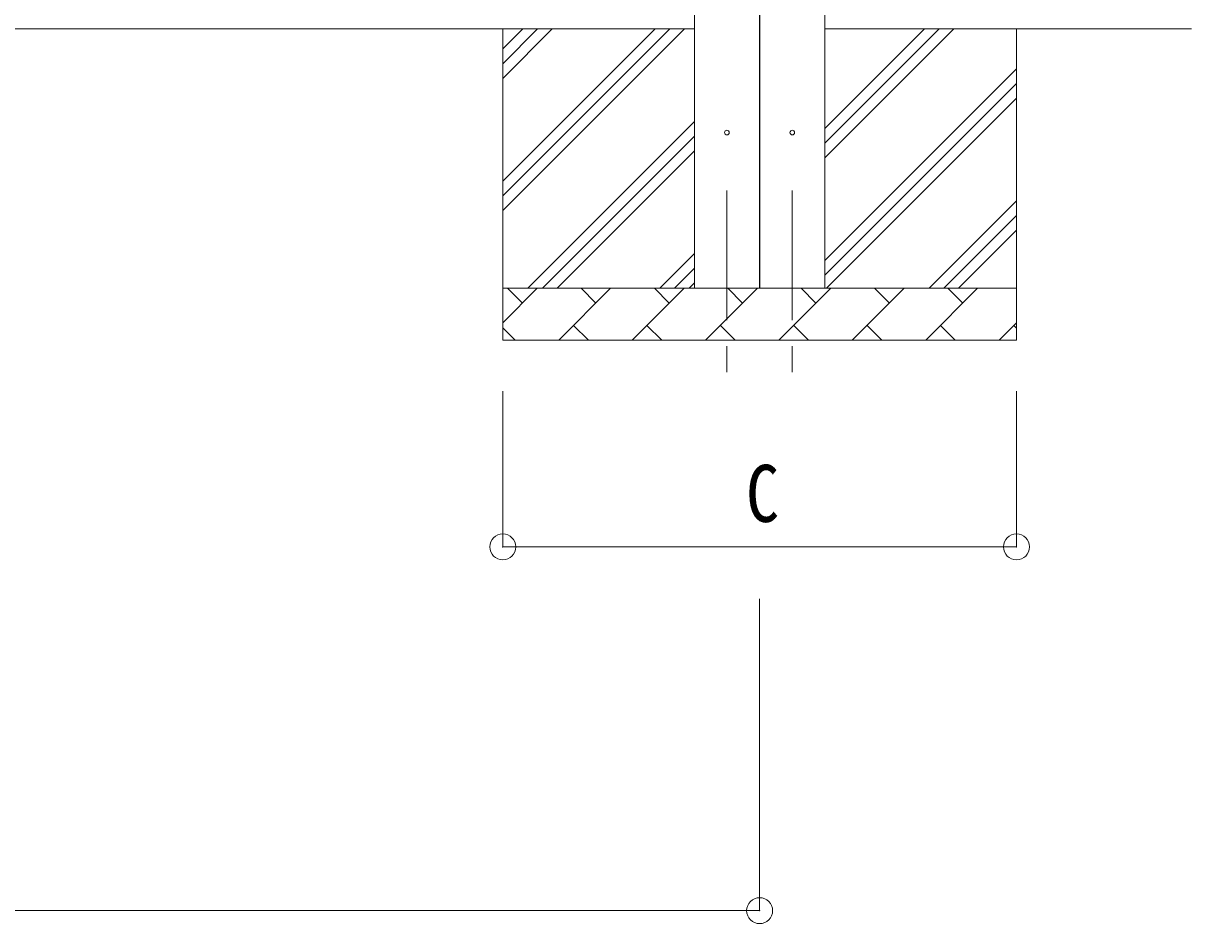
# Model space of a CAD drawing. Units: millimetres at full size, sheet at 1:50; details may follow other scales. Extents: x -14053 to 14053, y -9700 to 9700.
# Drawn here: x -4907 to -2655, y -3655 to -1920 of the extents above; entities that cross this region are included whole.
import ezdxf
from ezdxf.enums import TextEntityAlignment as Align

# ---------------------------------------------------------------- set-up
doc = ezdxf.new("R2010")
doc.units = ezdxf.units.MM
doc.header["$LTSCALE"] = 50
doc.header["$PDMODE"] = 32
doc.header["$PDSIZE"] = 50
doc.linetypes.add('CHAIN1', pattern=[8, 5, -1, 1, -1])
for name, color, linetype, lineweight in [('0-2_建具', 4, 'Continuous', 9), ('0-3_階段', 7, 'CHAIN1', 9), ('0-4_設備', 7, 'Continuous', 9), ('0-8_外構', 6, 'Continuous', 9)]:
    doc.layers.add(name, color=color, linetype=linetype, lineweight=lineweight)
doc.styles.add('ＭＳ ゴシック', font='')
doc.styles.get('ＭＳ ゴシック').set_extended_font_data('MS Gothic')

msp = doc.modelspace()

# ---------------------------------------------------------------- linework, layer by layer
at = {"layer": '0-2_建具'}
for p, q in [((-3613.47, -2430.61), (-3613.47, 424.19)), ((-3488.47, 421.42), (-3488.47, -2430.61)), ((-3487.47, -2430.61), (-3487.47, 421.42)), ((-3362.47, 424.19), (-3362.47, -2430.61))]:
    msp.add_line(p, q, dxfattribs=at)
for centre in [(-3550.97, -2130.61), (-3424.97, -2130.61)]:
    msp.add_circle(centre, 4.5, dxfattribs=at)
at = {"layer": '0-3_階段'}
for p, q in [((-3550.97, -2242.27), (-3550.97, -2628.72)), ((-3424.97, -2242.27), (-3424.97, -2628.72))]:
    msp.add_line(p, q, dxfattribs=at)
at = {"layer": '0-4_設備'}
for p, q in [((-3613.47, -1930.61), (-8761.97, -1930.61)), ((-3982.97, -1930.61), (-3982.97, -2530.61)), ((-3982.97, -2280.66), (-3632.92, -1930.61)), ((-3982.97, -2252.37), (-3661.21, -1930.61)), ((-3982.97, -2224.09), (-3689.49, -1930.61)), ((-3982.97, -2026.1), (-3887.48, -1930.61)), ((-3982.97, -1997.81), (-3915.77, -1930.61)), ((-3982.97, -1969.53), (-3944.05, -1930.61)), ((-3362.47, -1930.61), (-2655.47, -1930.61)), ((-3362.47, -2179.27), (-3113.81, -1930.61)), ((-3362.47, -2122.71), (-3170.38, -1930.61)), ((-3362.47, -2150.99), (-3142.09, -1930.61)), ((-2992.97, -1930.61), (-2992.97, -2530.61)), ((-3362.47, -2377.26), (-2992.97, -2007.76)), ((-3362.47, -2405.55), (-2992.97, -2036.05)), ((-3359.25, -2430.61), (-2992.97, -2064.33)), ((-3934.93, -2430.61), (-3613.47, -2109.15)), ((-3906.65, -2430.61), (-3613.47, -2137.43)), ((-3878.37, -2430.61), (-3613.47, -2165.72)), ((-3161.26, -2430.61), (-2992.97, -2262.32)), ((-3132.97, -2430.61), (-2992.97, -2290.61)), ((-3104.69, -2430.61), (-2992.97, -2318.89)), ((-3680.38, -2430.61), (-3613.47, -2363.71)), ((-3652.09, -2430.61), (-3613.47, -2391.99)), ((-3982.97, -2430.61), (-2992.97, -2430.61)), ((-3982.97, -2497.08), (-3916.5, -2430.61)), ((-3945.06, -2459.16), (-3973.61, -2430.61)), ((-3875.08, -2530.61), (-3775.08, -2430.61)), ((-3803.63, -2459.16), (-3832.19, -2430.61)), ((-3733.66, -2530.61), (-3633.66, -2430.61)), ((-3662.21, -2459.16), (-3690.77, -2430.61)), ((-3623.81, -2430.61), (-3613.47, -2420.27)), ((-3592.24, -2530.61), (-3492.24, -2430.61)), ((-3520.79, -2459.16), (-3549.35, -2430.61)), ((-3450.82, -2530.61), (-3350.82, -2430.61)), ((-3379.37, -2459.16), (-3407.92, -2430.61)), ((-3309.4, -2530.61), (-3209.4, -2430.61)), ((-3237.95, -2459.16), (-3266.5, -2430.61)), ((-3167.97, -2530.61), (-3067.97, -2430.61)), ((-3096.53, -2459.16), (-3125.08, -2430.61)), ((-3026.55, -2530.61), (-2992.97, -2497.03)), ((-3982.97, -2507.03), (-3959.4, -2530.61)), ((-3846.53, -2502.05), (-3817.97, -2530.61)), ((-3705.11, -2502.05), (-3676.55, -2530.61)), ((-3563.69, -2502.05), (-3535.13, -2530.61)), ((-3422.26, -2502.05), (-3393.71, -2530.61)), ((-3280.84, -2502.05), (-3252.29, -2530.61)), ((-3139.42, -2502.05), (-3110.87, -2530.61)), ((-2998, -2502.05), (-2992.97, -2507.08)), ((-2992.97, -2530.61), (-3982.97, -2530.61))]:
    msp.add_line(p, q, dxfattribs=at)
at = {"layer": '0-8_外構'}
for p, q in [((-3982.97, -2928.72), (-3982.97, -2628.72)), ((-2992.97, -2928.72), (-2992.97, -2628.72)), ((-3982.97, -2928.72), (-2992.97, -2928.72)), ((-3487.97, -3629.61), (-3487.97, -3028.72)), ((-8824.47, -3629.61), (-3487.97, -3629.61))]:
    msp.add_line(p, q, dxfattribs=at)
for p in [(-3982.97, -2928.72), (-2992.97, -2928.72), (-3487.97, -3629.61)]:
    msp.add_point(p, dxfattribs=at)

# ---------------------------------------------------------------- texts
at = {"layer": '0-8_外構', "color": 7, "style": 'ＭＳ ゴシック', "width": 0.85}
msp.add_text('C', height=110, dxfattribs=at).set_placement((-3514.22, -2913.72), align=Align.BOTTOM_LEFT)

doc.saveas('drawing.dxf')
